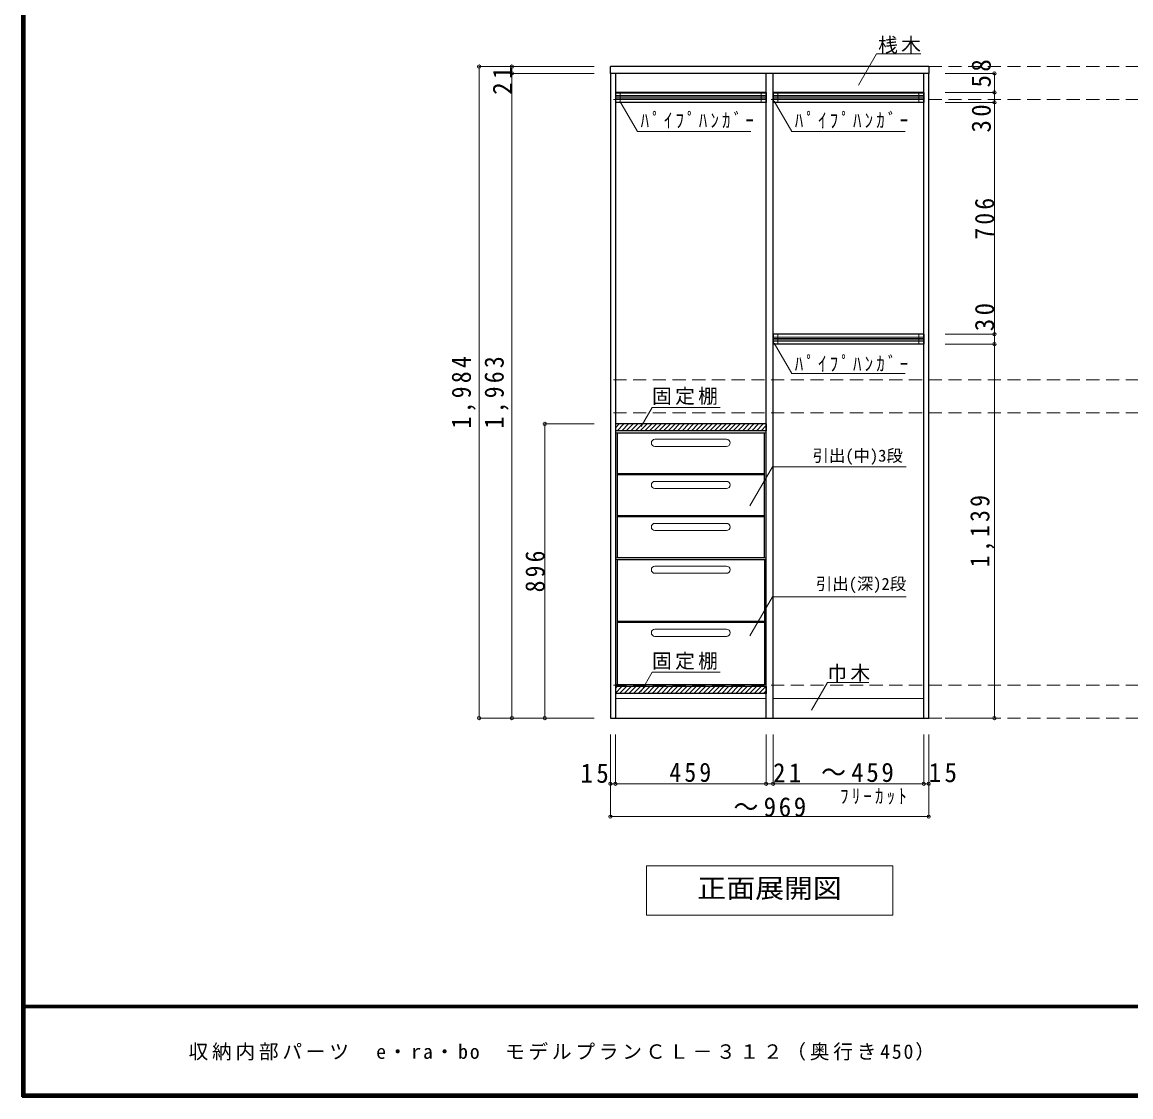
# Model space of a CAD drawing. Units: millimetres, scale not verified. Extents: x -3922 to 3878, y -2932 to 2722.
# Drawn here: x -3922 to -546, y -2864 to 408 of the extents above; entities that cross this region are included whole.
import ezdxf
from ezdxf.enums import TextEntityAlignment as Align

# ---------------------------------------------------------------- set-up
doc = ezdxf.new("R2010")
doc.units = ezdxf.units.MM
doc.header["$LTSCALE"] = 20
doc.header["$PDMODE"] = 32
doc.header["$PDSIZE"] = 10
doc.linetypes.add('DASHED2', pattern=[3, 2, -1])
for name, color, linetype, lineweight in [('0-2', 2, 'Continuous', 35), ('0-3_固定棚', 3, 'Continuous', 25), ('0-6_パイプハンガー', 7, 'Continuous', 18), ('0-7_桟木・巾木', 2, 'Continuous', 35), ('0-8', 7, 'Continuous', 18), ('0-A_文字', 7, 'Continuous', 18), ('0-B_寸法', 7, 'Continuous', 9), ('0-C_ハッチ', 4, 'Continuous', 9), ('F-1_枠', 6, 'Continuous', 40)]:
    doc.layers.add(name, color=color, linetype=linetype, lineweight=lineweight)
doc.layers.add('F-A_文字', color=7, linetype='Continuous')
doc.styles.add('ＭＳ ゴシック', font='')
doc.styles.get('ＭＳ ゴシック').set_extended_font_data('MS Gothic')

msp = doc.modelspace()

# ---------------------------------------------------------------- linework, layer by layer
at = {"layer": '0-2', "color": 3, "lineweight": 25}
for p, q in [((-2130.67, 251.73), (-2130.67, 272.73)), ((-1161.67, 272.73), (-2130.67, 272.73)), ((-1161.67, 272.73), (-1161.67, 251.73)), ((-2130.67, 251.73), (-2130.67, -1711.27)), ((-1161.67, 251.73), (-2130.67, 251.73)), ((-2115.67, 251.73), (-2115.67, -1711.27)), ((-1656.67, -1711.27), (-1656.67, 251.73)), ((-1635.67, -1711.27), (-1635.67, 251.73)), ((-1176.67, -1711.27), (-1176.67, 251.73)), ((-1161.67, -1711.27), (-1161.67, 251.73)), ((-2130.67, -1711.27), (-1161.67, -1711.27))]:
    msp.add_line(p, q, dxfattribs=at)
at = {"layer": '0-3_固定棚'}
for p, q in [((-1656.67, -815.27), (-2115.67, -815.27)), ((-2115.67, -815.27), (-2115.67, -836.27)), ((-1656.67, -836.27), (-2115.67, -836.27)), ((-1656.67, -815.27), (-1656.67, -836.27)), ((-1656.67, -1615.27), (-2115.67, -1615.27)), ((-2115.67, -1615.27), (-2115.67, -1636.27)), ((-1656.67, -1615.27), (-1656.67, -1636.27)), ((-1656.67, -1636.27), (-2115.67, -1636.27))]:
    msp.add_line(p, q, dxfattribs=at)
at = {"layer": '0-6_パイプハンガー', "color": 3, "lineweight": 25}
for p, q in [((-2115.67, 193.73), (-2115.67, 163.73)), ((-1656.67, 193.73), (-2115.67, 193.73)), ((-1656.67, 193.73), (-1656.67, 163.73)), ((-1635.67, 193.73), (-1635.67, 163.73)), ((-1176.67, 193.73), (-1635.67, 193.73)), ((-1176.67, 193.73), (-1176.67, 163.73)), ((-1656.67, 163.73), (-2115.67, 163.73)), ((-1176.67, 163.73), (-1635.67, 163.73)), ((-1635.67, -542.27), (-1635.67, -572.27)), ((-1176.67, -542.27), (-1635.67, -542.27)), ((-1176.67, -572.27), (-1635.67, -572.27)), ((-1176.67, -542.27), (-1176.67, -572.27))]:
    msp.add_line(p, q, dxfattribs=at)
at = {"layer": '0-6_パイプハンガー', "color": 4, "lineweight": 9}
for p, q in [((-2115.67, 184.73), (-1656.67, 184.73)), ((-2115.67, 180.73), (-1656.67, 180.73)), ((-2115.67, 176.73), (-1656.67, 176.73)), ((-2115.67, 172.73), (-1656.67, 172.73)), ((-1635.67, 184.73), (-1176.67, 184.73)), ((-1635.67, 180.73), (-1176.67, 180.73)), ((-1635.67, 176.73), (-1176.67, 176.73)), ((-1635.67, 172.73), (-1176.67, 172.73)), ((-1635.67, -551.27), (-1176.67, -551.27)), ((-1635.67, -555.27), (-1176.67, -555.27)), ((-1635.67, -559.27), (-1176.67, -559.27)), ((-1635.67, -563.27), (-1176.67, -563.27))]:
    msp.add_line(p, q, dxfattribs=at)
at = {"layer": '0-6_パイプハンガー'}
for p, q in [((-2100.67, 193.73), (-2100.67, 163.73)), ((-1671.67, 193.73), (-1671.67, 163.73)), ((-1620.67, 193.73), (-1620.67, 163.73)), ((-1191.67, 193.73), (-1191.67, 163.73)), ((-1620.67, -542.27), (-1620.67, -572.27)), ((-1191.67, -542.27), (-1191.67, -572.27))]:
    msp.add_line(p, q, dxfattribs=at)
at = {"layer": '0-7_桟木・巾木', "color": 7, "lineweight": 18}
for p, q in [((-1656.67, 191.73), (-2115.67, 191.73)), ((-1176.67, 191.73), (-1635.67, 191.73)), ((-2115.67, -1651.27), (-1656.67, -1651.27)), ((-1635.67, -1651.27), (-1176.67, -1651.27))]:
    msp.add_line(p, q, dxfattribs=at)
at = {"layer": '0-8', "color": 3, "lineweight": 25}
for p, q in [((-2110.67, -842.27), (-2110.67, -1223.27)), ((-2110.67, -842.27), (-1661.67, -842.27)), ((-1661.67, -1223.27), (-1661.67, -842.27)), ((-1661.67, -967.27), (-2110.67, -967.27)), ((-1661.67, -970.27), (-2110.67, -970.27)), ((-1661.67, -1095.27), (-2110.67, -1095.27)), ((-1661.67, -1098.27), (-2110.67, -1098.27)), ((-1661.67, -1223.27), (-2110.67, -1223.27)), ((-2110.67, -1228.27), (-2110.67, -1609.27)), ((-2110.67, -1228.27), (-1661.67, -1228.27)), ((-1661.67, -1228.27), (-1661.67, -1609.27)), ((-1661.67, -1417.27), (-2110.67, -1417.27)), ((-1661.67, -1420.27), (-2110.67, -1420.27)), ((-2110.67, -1609.27), (-1661.67, -1609.27))]:
    msp.add_line(p, q, dxfattribs=at)
at = {"layer": '0-8'}
for p, q in [((-1661.67, -842.27), (-1656.67, -842.27)), ((-1656.67, -842.27), (-1656.67, -1223.27)), ((-1995.17, -862.27), (-1777.17, -862.27)), ((-1995.17, -884.27), (-1777.17, -884.27)), ((-1995.17, -990.27), (-1777.17, -990.27)), ((-1995.17, -1012.27), (-1777.17, -1012.27)), ((-1995.17, -1118.27), (-1777.17, -1118.27)), ((-1995.17, -1140.27), (-1777.17, -1140.27)), ((-2110.67, -1223.27), (-2115.67, -1223.27)), ((-1995.17, -1248.27), (-1777.17, -1248.27)), ((-1661.67, -1223.27), (-1656.67, -1223.27)), ((-1661.67, -1228.27), (-1656.67, -1228.27)), ((-1656.67, -1228.27), (-1656.67, -1609.27)), ((-1995.17, -1270.27), (-1777.17, -1270.27)), ((-1995.17, -1440.27), (-1777.17, -1440.27)), ((-1995.17, -1462.27), (-1777.17, -1462.27)), ((-2110.67, -1609.27), (-2115.67, -1609.27)), ((-1661.67, -1609.27), (-1656.67, -1609.27))]:
    msp.add_line(p, q, dxfattribs=at)
for points in [[(-2110.67, -842.27), (-2115.67, -842.27), (-2115.67, -1223.27)], [(-2110.67, -1228.27), (-2115.67, -1228.27), (-2115.67, -1609.27)]]:
    msp.add_lwpolyline(points, dxfattribs=at)
for centre, start, end in [((-1995.17, -873.27), 90, 270), ((-1777.17, -873.27), 270, 90), ((-1995.17, -1001.27), 90, 270), ((-1777.17, -1001.27), 270, 90), ((-1995.17, -1129.27), 90, 270), ((-1777.17, -1129.27), 270, 90), ((-1995.17, -1259.27), 90, 270), ((-1777.17, -1259.27), 270, 90), ((-1995.17, -1451.27), 90, 270), ((-1777.17, -1451.27), 270, 90)]:
    msp.add_arc(centre, 11, start, end, dxfattribs=at)
at = {"layer": '0-A_文字'}
for p, q in [((-1375.08, 216.5), (-1320.25, 311.47)), ((-1185.67, 311.47), (-1320.25, 311.47)), ((-2101.7, 167.8), (-2048.09, 74.94)), ((-1632.2, 167.8), (-1578.59, 74.94)), ((-1703.25, 74.94), (-2048.09, 74.94)), ((-1233.75, 74.94), (-1578.59, 74.94)), ((-1632.2, -569.09), (-1578.59, -661.94)), ((-1233.75, -661.94), (-1578.59, -661.94)), ((-2037.53, -823.28), (-2003.97, -765.16)), ((-1796.45, -765.16), (-2003.97, -765.16)), ((-1637.37, -946.27), (-1705.96, -1065.07)), ((-1637.37, -946.27), (-1230.61, -946.27)), ((-1637.37, -1342.31), (-1705.96, -1461.12)), ((-1637.37, -1342.31), (-1230.61, -1342.31)), ((-2037.53, -1629.71), (-2003.97, -1571.59)), ((-1796.45, -1571.59), (-2003.97, -1571.59)), ((-1518.93, -1686.83), (-1470.17, -1602.39)), ((-1470.17, -1602.39), (-1344.15, -1602.39)), ((-1271.17, -2161.27), (-1271.17, -2311.27)), ((-2021.17, -2311.27), (-1271.17, -2311.27))]:
    msp.add_line(p, q, dxfattribs=at)
msp.add_lwpolyline([(-1271.17, -2161.27), (-2021.17, -2161.27), (-2021.17, -2311.27)], dxfattribs=at)
at = {"layer": '0-B_寸法', "color": 4}
for p, q in [((-2530.67, 272.73), (-2530.67, -1711.27)), ((-2530.67, 272.73), (-2430.67, 272.73)), ((-2430.67, 272.73), (-2180.67, 272.73)), ((-2430.67, 272.73), (-2430.67, 251.73)), ((-2430.67, 251.73), (-2430.67, -1711.27)), ((-2430.67, 251.73), (-2180.67, 251.73)), ((-961.67, 251.73), (-1111.67, 251.73)), ((-961.67, 251.73), (-961.67, 193.73)), ((-961.67, 193.73), (-1111.67, 193.73)), ((-961.67, 193.73), (-961.67, 163.73)), ((-961.67, 163.73), (-1111.67, 163.73)), ((-961.67, 163.73), (-961.67, -542.27)), ((-961.67, -542.27), (-1111.67, -542.27)), ((-961.67, -572.27), (-1111.67, -572.27)), ((-961.67, -542.27), (-961.67, -572.27)), ((-961.67, -572.27), (-961.67, -1711.27)), ((-2330.67, -815.27), (-2180.67, -815.27)), ((-2330.67, -1711.27), (-2330.67, -815.27)), ((-2530.67, -1711.27), (-2430.67, -1711.27)), ((-2430.67, -1711.27), (-2180.67, -1711.27)), ((-961.67, -1711.27), (-1111.67, -1711.27)), ((-2130.67, -1911.27), (-2130.67, -1761.27)), ((-2115.67, -1911.27), (-2115.67, -1761.27)), ((-1656.67, -1911.27), (-1656.67, -1761.27)), ((-1635.67, -1911.27), (-1635.67, -1761.27)), ((-1176.67, -1911.27), (-1176.67, -1761.27)), ((-1161.67, -1911.27), (-1161.67, -1761.27)), ((-2115.67, -1911.27), (-2130.67, -1911.27)), ((-2130.67, -2011.27), (-2130.67, -1911.27)), ((-1656.67, -1911.27), (-2115.67, -1911.27)), ((-1161.67, -1911.27), (-1176.67, -1911.27)), ((-1161.67, -2011.27), (-1161.67, -1911.27)), ((-2130.67, -2011.27), (-1161.67, -2011.27))]:
    msp.add_line(p, q, dxfattribs=at)
at = {"layer": '0-B_寸法', "color": 4, "linetype": 'DASHED2'}
for p, q in [((1938.33, 272.73), (-2130.67, 272.73)), ((1938.33, 172.73), (-2130.67, 172.73)), ((1938.33, -681.27), (-2130.67, -681.27)), ((1938.33, -781.27), (-2130.67, -781.27)), ((1938.33, -1611.27), (-2130.67, -1611.27)), ((1938.33, -1711.27), (-2130.67, -1711.27))]:
    msp.add_line(p, q, dxfattribs=at)
at = {"layer": '0-B_寸法', "color": 4}
msp.add_lwpolyline([(-1656.67, -1911.27), (-1635.67, -1911.27), (-1176.67, -1911.27)], dxfattribs=at)
at = {"layer": '0-B_寸法'}
for p in [(-2530.67, 272.73), (-2430.67, 272.73), (-2430.67, 251.73), (-961.67, 251.73), (-961.67, 193.73), (-961.67, 163.73), (-961.67, -542.27), (-961.67, -572.27), (-2330.67, -815.27), (-2530.67, -1711.27), (-2430.67, -1711.27), (-2330.67, -1711.27), (-961.67, -1711.27), (-2130.67, -1911.27), (-2115.67, -1911.27), (-1656.67, -1911.27), (-1635.67, -1911.27), (-1176.67, -1911.27), (-1161.67, -1911.27), (-2130.67, -2011.27), (-1161.67, -2011.27)]:
    msp.add_point(p, dxfattribs=at)
at = {"layer": '0-C_ハッチ'}
for p, q in [((-2115.67, -827.13), (-2103.81, -815.27)), ((-2110.66, -836.27), (-2089.66, -815.27)), ((-2096.52, -836.27), (-2075.52, -815.27)), ((-2082.38, -836.27), (-2061.38, -815.27)), ((-2068.24, -836.27), (-2047.24, -815.27)), ((-2054.1, -836.27), (-2033.1, -815.27)), ((-2039.95, -836.27), (-2018.95, -815.27)), ((-2025.81, -836.27), (-2004.81, -815.27)), ((-2011.67, -836.27), (-1990.67, -815.27)), ((-1997.53, -836.27), (-1976.53, -815.27)), ((-1983.38, -836.27), (-1962.38, -815.27)), ((-1969.24, -836.27), (-1948.24, -815.27)), ((-1955.1, -836.27), (-1934.1, -815.27)), ((-1940.96, -836.27), (-1919.96, -815.27)), ((-1926.82, -836.27), (-1905.82, -815.27)), ((-1912.67, -836.27), (-1891.67, -815.27)), ((-1898.53, -836.27), (-1877.53, -815.27)), ((-1884.39, -836.27), (-1863.39, -815.27)), ((-1870.25, -836.27), (-1849.25, -815.27)), ((-1856.11, -836.27), (-1835.11, -815.27)), ((-1841.96, -836.27), (-1820.96, -815.27)), ((-1827.82, -836.27), (-1806.82, -815.27)), ((-1813.68, -836.27), (-1792.68, -815.27)), ((-1799.54, -836.27), (-1778.54, -815.27)), ((-1785.39, -836.27), (-1764.39, -815.27)), ((-1771.25, -836.27), (-1750.25, -815.27)), ((-1757.11, -836.27), (-1736.11, -815.27)), ((-1742.97, -836.27), (-1721.97, -815.27)), ((-1728.83, -836.27), (-1707.83, -815.27)), ((-1714.68, -836.27), (-1693.68, -815.27)), ((-1700.54, -836.27), (-1679.54, -815.27)), ((-1686.4, -836.27), (-1665.4, -815.27)), ((-1672.26, -836.27), (-1656.67, -820.68)), ((-1658.12, -836.27), (-1656.67, -834.82)), ((-2115.67, -1634.83), (-2096.1, -1615.27)), ((-2115.67, -1620.69), (-2110.24, -1615.27)), ((-2102.96, -1636.27), (-2081.96, -1615.27)), ((-2088.82, -1636.27), (-2067.82, -1615.27)), ((-2074.67, -1636.27), (-2053.67, -1615.27)), ((-2060.53, -1636.27), (-2039.53, -1615.27)), ((-2046.39, -1636.27), (-2025.39, -1615.27)), ((-2032.25, -1636.27), (-2011.25, -1615.27)), ((-2018.11, -1636.27), (-1997.11, -1615.27)), ((-2003.96, -1636.27), (-1982.96, -1615.27)), ((-1989.82, -1636.27), (-1968.82, -1615.27)), ((-1975.68, -1636.27), (-1954.68, -1615.27)), ((-1961.54, -1636.27), (-1940.54, -1615.27)), ((-1947.39, -1636.27), (-1926.39, -1615.27)), ((-1933.25, -1636.27), (-1912.25, -1615.27)), ((-1919.11, -1636.27), (-1898.11, -1615.27)), ((-1904.97, -1636.27), (-1883.97, -1615.27)), ((-1890.83, -1636.27), (-1869.83, -1615.27)), ((-1876.68, -1636.27), (-1855.68, -1615.27)), ((-1862.54, -1636.27), (-1841.54, -1615.27)), ((-1848.4, -1636.27), (-1827.4, -1615.27)), ((-1834.26, -1636.27), (-1813.26, -1615.27)), ((-1820.12, -1636.27), (-1799.12, -1615.27)), ((-1805.97, -1636.27), (-1784.97, -1615.27)), ((-1791.83, -1636.27), (-1770.83, -1615.27)), ((-1777.69, -1636.27), (-1756.69, -1615.27)), ((-1763.55, -1636.27), (-1742.55, -1615.27)), ((-1749.4, -1636.27), (-1728.4, -1615.27)), ((-1735.26, -1636.27), (-1714.26, -1615.27)), ((-1721.12, -1636.27), (-1700.12, -1615.27)), ((-1706.98, -1636.27), (-1685.98, -1615.27)), ((-1692.84, -1636.27), (-1671.84, -1615.27)), ((-1678.69, -1636.27), (-1657.69, -1615.27)), ((-1664.55, -1636.27), (-1656.67, -1628.38))]:
    msp.add_line(p, q, dxfattribs=at)
at = {"layer": 'F-1_枠'}
for p, q in [((-3922.03, 2722.29), (-3922.03, -2864.37)), ((-3918.7, 2722.29), (-3918.7, -2864.37)), ((-3915.36, 2722.29), (-3915.36, -2864.37)), ((3877.97, -2587.71), (-3922.03, -2587.71)), ((3877.97, -2591.04), (-3922.03, -2591.04)), ((3877.97, -2857.71), (-3922.03, -2857.71)), ((3877.97, -2861.04), (-3922.03, -2861.04)), ((3877.97, -2864.37), (-3922.03, -2864.37))]:
    msp.add_line(p, q, dxfattribs=at)

# ---------------------------------------------------------------- texts
at = {"layer": '0-A_文字', "style": 'ＭＳ ゴシック'}
for s, p in [('引出(中)3段', (-1515.34, -941.29)), ('引出(深)2段', (-1505.26, -1331.69))]:
    msp.add_text(s, height=36.66, dxfattribs=at).set_placement(p, align=Align.BOTTOM_LEFT)
at = {"layer": '0-A_文字', "style": 'ＭＳ ゴシック', "width": 1.1}
msp.add_text('正面展開図', height=58.65, dxfattribs=at).set_placement((-1866.17, -2276.27), align=Align.BOTTOM_LEFT)
at = {"layer": '0-A_文字', "char_height": 43.99, "attachment_point": 7, "style": 'ＭＳ ゴシック'}
for s, insert in [('\\T1.17;桟木', (-1315.67, 311.47)), ('\\T1.39;\\W0.85;ﾊﾟｲﾌﾟﾊﾝｶﾞｰ', (-2038.75, 84.7)), ('\\T1.39;\\W0.85;ﾊﾟｲﾌﾟﾊﾝｶﾞｰ', (-1569.25, 84.7)), ('\\T1.39;\\W0.85;ﾊﾟｲﾌﾟﾊﾝｶﾞｰ', (-1569.25, -656.37)), ('\\T1.17;固定棚', (-2003.97, -757.65)), ('\\T1.17;固定棚', (-2003.97, -1564.08)), ('\\T1.17;巾木', (-1470.17, -1600.86)), ('\\T1.39;\\W0.85;ﾌﾘｰｶｯﾄ', (-1431.19, -1974.08))]:
    msp.add_mtext(s, dxfattribs=dict(at, insert=insert))
at = {"layer": '0-B_寸法', "char_height": 58.65, "attachment_point": 7, "rotation": 90, "style": 'ＭＳ ゴシック'}
for s, insert in [('\\T1.27;\\W0.95;58', (-971.67, 208.94)), ('\\T1.27;\\W0.95;21', (-2430.67, 186.73)), ('\\T1.27;\\W0.95;30', (-971.67, 71.78)), ('\\T1.27;\\W0.9;706', (-961.67, -254.27)), ('\\T1.27;\\W0.95;30', (-961.67, -533.14)), ('\\T1.28;\\W0.9;1,984', (-2540.67, -829.27)), ('\\T1.28;\\W0.9;1,963', (-2440.67, -829.27)), ('\\T1.28;\\W0.9;1,139', (-961.67, -1251.77)), ('\\T1.27;\\W0.9;896', (-2330.48, -1328.27))]:
    msp.add_mtext(s, dxfattribs=dict(at, insert=insert))
at = {"layer": '0-B_寸法', "char_height": 58.65, "attachment_point": 7, "style": 'ＭＳ ゴシック'}
for s, insert in [('\\T1.27;\\W0.95;15', (-2221.98, -1909.14)), ('\\T1.27;\\W0.9;459', (-1951.17, -1906.25)), ('\\T1.27;\\W0.95;21', (-1635.67, -1906.9)), ('\\T1.21;\\W0.95;～459', (-1489.4, -1906.4)), ('\\T1.27;\\W0.95;15', (-1161.67, -1907.12)), ('\\T1.21;\\W0.95;～969', (-1756.17, -2011.68))]:
    msp.add_mtext(s, dxfattribs=dict(at, insert=insert))
at = {"layer": 'F-A_文字', "insert": (-3415.36, -2754.37), "char_height": 43.99, "attachment_point": 7, "style": 'ＭＳ ゴシック'}
msp.add_mtext('\\T1.19;収納内部パーツ\u3000e・ra・bo\u3000モデルプランＣＬ－３１２（奥行き450）', dxfattribs=at)

doc.saveas('drawing.dxf')
